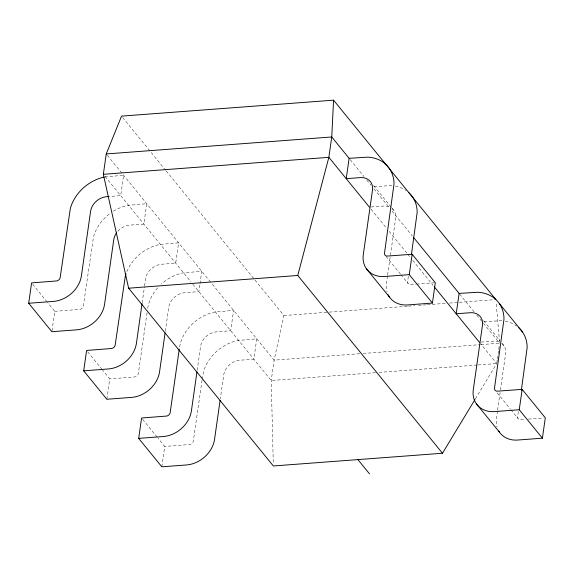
<?xml version="1.0" encoding="UTF-8"?>
<svg xmlns="http://www.w3.org/2000/svg" width="574" height="574" viewBox="0 0 574 574"><rect width="100%" height="100%" fill="white"/><g stroke="black" fill="none" stroke-linecap="round" stroke-linejoin="round"><path stroke-width="0.43" stroke-dasharray="2.87 2.15" d="M51.983 330.818L54.752 311.345L47.585 302.541M106.85 399.26L109.749 378.897L102.581 370.094M142.187 302.728L144.447 286.828M144.576 285.945L145.581 278.878A15.362 12.319 -39.1 0 1 161.61 264.248L175.701 263.186L178.6 242.831L159.866 244.481A38.451 30.845 -39.1 0 0 126.28 273.059M147.059 312.665L138.284 373.825A3.788 3.042 -39.1 0 1 134.876 376.939L109.749 378.897M165.341 331.169L168.734 307.327A15.362 12.319 -39.1 0 1 184.763 292.69L198.855 291.628L199.867 284.553M161.846 466.813L164.738 446.45L158.123 438.328M199.989 283.664L201.754 271.272L183.02 272.93A38.451 30.845 -39.1 0 0 161.301 284.116M197.183 370.28L200.577 346.438A15.362 12.319 -39.1 0 1 216.599 331.801L230.698 330.739L233.596 310.383L214.863 312.034A38.451 30.845 -39.1 0 0 180.322 343.568L179.526 347.356M202.055 380.218L193.273 441.384A3.788 3.042 -39.1 0 1 189.872 444.491L164.738 446.45M202.184 379.335L203.476 372.017A38.451 30.845 -39.1 0 1 238.016 340.482L256.75 338.825L253.852 359.188L239.76 360.242A15.362 12.319 -39.1 0 0 223.731 374.879L220.337 398.722M387.472 275.972L386.46 283.032A26.878 21.561 -39.1 0 0 387.048 291.979M387.594 275.082L395.637 218.565A15.362 12.319 -39.1 0 0 391.655 208.211M408.329 276.359L407.619 281.877A3.788 3.042 -39.1 0 0 410.202 284.532L415.777 284.187M496.862 362.668L497.242 360.013M497.364 359.123L497.995 354.696M498.124 353.814L498.627 350.276M498.749 349.387L499.38 344.96M497.457 411.077L496.453 418.137A26.878 21.561 -39.1 0 0 497.034 427.092M497.579 410.195L500.349 390.765M500.471 389.882L505.629 353.67A15.362 12.319 -39.1 0 0 501.647 343.317M518.315 411.465L517.605 416.982A3.788 3.042 -39.1 0 0 520.188 419.637L524.88 419.357M147.69 308.252L148.479 304.464A38.451 30.845 -39.1 0 1 157.785 287.689M255.043 280.09L283.886 315.528L274.114 360.156L271.222 380.519L273.274 463.297M475.408 398.815L496.732 363.55L480.488 343.596M104.87 176.928L123.604 175.278L120.712 195.634L109.254 196.495M374.018 186.622L390.944 185.596A38.451 30.845 -39.1 0 1 392.724 185.732M371.141 206.977L383.475 206.052A15.362 12.319 -39.1 0 1 388.72 206.676M54.752 311.345L79.886 309.386A3.788 3.042 -39.1 0 0 83.287 306.272L93.49 236.911A38.451 30.845 -39.1 0 1 110.194 213.37M416.667 284.116L434.425 282.781M283.886 315.528L328.428 312.177M329.318 312.113L407.712 306.215M408.609 306.143L414.844 305.677M418.403 305.411L426.425 304.808M427.314 304.737L445.13 303.395M449.586 303.065L458.497 302.39M459.387 302.326L495.018 299.642M484.004 321.727L500.93 320.701A38.451 30.845 -39.1 0 1 502.716 320.837M481.134 342.082L493.461 341.157A15.362 12.319 -39.1 0 1 500.255 342.448M359.69 353.72L274.114 360.156L211.813 283.621M363.256 353.455L480.022 344.665M480.912 344.601L499.631 343.195L496.137 302.247M375.511 372.669L271.222 380.519L191.515 282.616M379.077 372.404L477.123 365.028M478.02 364.956L496.732 363.55M528.432 419.092L543.521 417.958M373.574 185.546L391.081 207.049M391.64 207.745L393.9 210.522M483.559 320.651L499.94 340.769M502.193 343.546L503.893 345.627M350.226 159.665L364.009 176.598M366.764 179.978L371.177 185.402M373.968 188.832L389.76 208.226M392.013 210.995L412.311 235.928M459.659 294.096L474.547 312.378M476.75 315.09L481.715 321.182M483.387 323.234L499.631 343.195M371.069 209.187L386.862 228.581M389.115 231.351L407.16 253.514M407.719 254.21L410.539 257.676M412.799 260.445L433.097 285.378M386.029 256.334L400.358 273.942M400.91 274.623L408.078 283.427M497.12 392.795L510.351 409.047M510.903 409.728L518.071 418.532M122.685 117.512L165.671 170.313M166.238 171.009L254.476 279.402M107.36 155.317L211.254 282.939M105.02 176.369L190.948 281.92M32.704 284.259L47.032 301.867M87.693 351.812L102.028 369.419M142.689 419.364L157.577 437.646M117.835 231.293A15.362 12.319 -39.1 0 1 129.767 225.137L143.866 224.075L146.765 203.72L128.024 205.37A38.451 30.845 -39.1 0 0 112.963 211.483M505.335 321.225A38.451 30.845 -39.1 0 1 516.844 326.161M395.343 186.119A38.451 30.845 -39.1 0 1 406.198 190.575"/><path stroke-width="0.86" d="M442.482 453.245L273.346 465.973L128.619 288.198L103.342 174.302L106.24 153.947L121.552 116.12L333.573 100.17L331.758 136.978L328.859 157.333L297.762 275.47L442.482 453.245L474.942 399.583M116.594 232.843A15.362 12.319 -39.1 0 0 113.745 239.774L104.568 304.242A26.878 21.561 -39.1 0 1 76.521 329.849L51.854 331.707L28.7 303.259L31.599 282.903L56.726 280.937A3.788 3.042 -39.1 0 0 60.134 277.83L70.337 208.462A38.451 30.845 -39.1 0 1 104.095 177.093M165.09 332.934L159.565 371.794A26.878 21.561 -39.1 0 1 131.518 397.402L106.85 399.26L83.696 370.818L86.595 350.456L111.722 348.497A3.788 3.042 -39.1 0 0 115.13 345.383L125.326 276.015A38.451 30.845 -39.1 0 1 126.015 273.798M142.065 303.61L136.404 343.352A26.878 21.561 -39.1 0 1 108.357 368.96L83.696 370.818M220.086 400.487L214.554 439.347A26.878 21.561 -39.1 0 1 186.507 464.954L161.846 466.813L138.686 438.371L141.584 418.008L166.718 416.05A3.788 3.042 -39.1 0 0 170.119 412.936L179.275 349.128M196.932 372.045L191.4 410.905A26.878 21.561 -39.1 0 1 163.353 436.513L138.686 438.371M106.24 153.947L331.758 136.978L349.121 158.309L346.222 178.672L360.321 177.61A15.362 12.319 -39.1 0 1 372.483 190.123L363.306 254.591A26.878 21.561 -39.1 0 0 384.594 276.489L409.262 274.63L432.416 303.072L407.748 304.93A26.878 21.561 -39.1 0 1 388.074 294.663M411.472 254.282L417.154 212.559A38.451 30.845 -39.1 0 0 408.745 192.599M409.262 274.63L412.154 254.275L387.048 256.09A3.788 3.042 -39.1 0 1 384.465 253.428L394.001 184.118A38.451 30.845 -39.1 0 0 367.791 157.147L349.121 158.309M432.416 303.072L435.314 282.717L412.154 254.275M413.438 237.313L459.114 293.414L456.215 313.777L470.307 312.715A15.362 12.319 -39.1 0 1 482.469 325.228L473.299 389.696A26.878 21.561 -39.1 0 0 494.58 411.594L519.248 409.736L542.401 438.184L517.734 440.036A26.878 21.561 -39.1 0 1 498.727 431.024M521.336 390.27L527.14 347.665A38.451 30.845 -39.1 0 0 518.731 327.704M519.248 409.736L522.146 389.38L497.034 391.195A3.788 3.042 -39.1 0 1 494.451 388.541L503.986 319.223A38.451 30.845 -39.1 0 0 477.776 292.259L459.114 293.414M542.401 438.184L545.3 417.822L522.146 389.38M103.342 174.302L328.859 157.333L369.383 207.114M108.378 196.566L106.613 196.695A15.362 12.319 -39.1 0 0 90.584 211.325L81.415 275.8A26.878 21.561 -39.1 0 1 53.368 301.407L28.7 303.259M128.619 288.198L297.762 275.47M499.308 303.495L522.469 331.944M333.573 100.17L495.907 299.578M434.224 286.763L479.369 342.219M366.348 268.668L389.502 297.11M476.334 403.773L499.488 432.215M357.911 459.609L369.491 473.83"/></g></svg>
